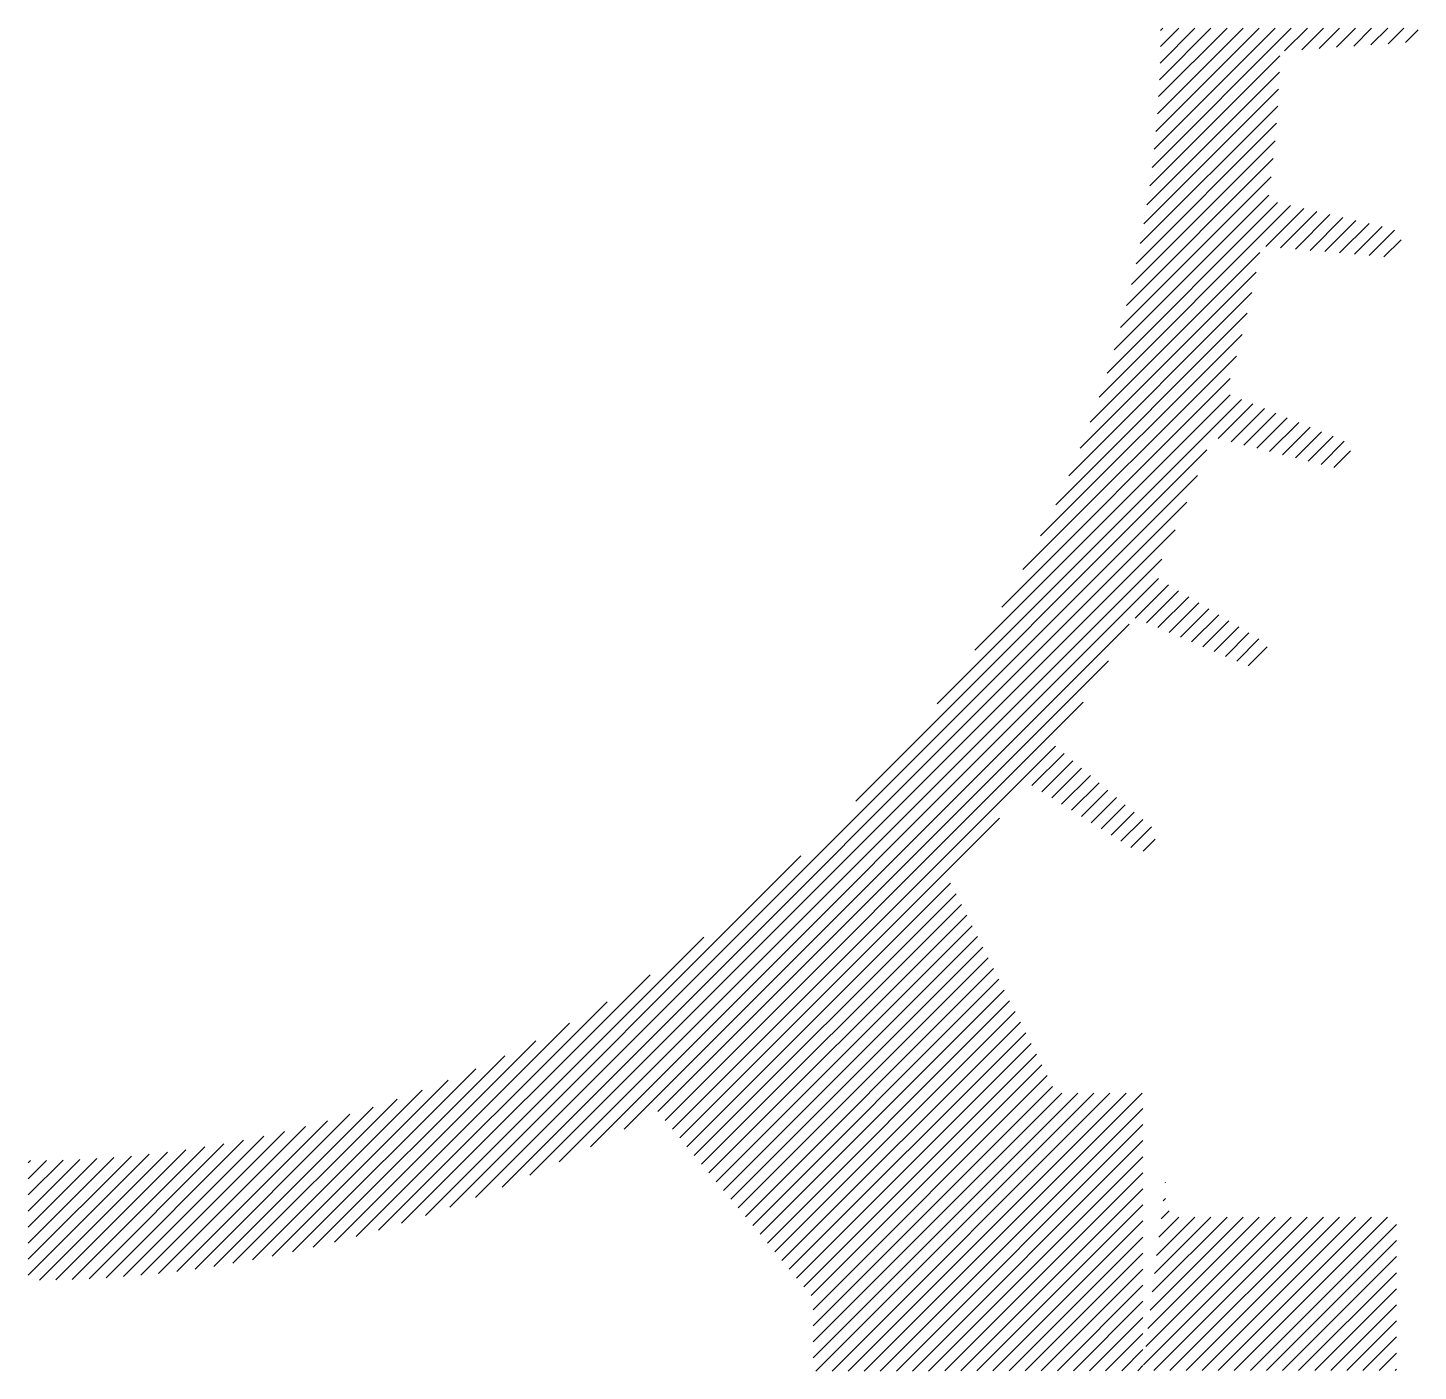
# Model space of a CAD drawing. Header units: millimetres. Extents: x 20 to 1445, y 5 to 729.
# Drawn here: x 1344.9 to 1445.4, y 631.4 to 728.5 of the extents above; entities that cross this region are included whole.
import ezdxf

# ---------------------------------------------------------------- set-up
doc = ezdxf.new("R2010")
doc.units = ezdxf.units.MM

msp = doc.modelspace()

# ---------------------------------------------------------------- hatches: boundary and pattern name
at = {"transparency": 33554687}
h = msp.add_hatch(dxfattribs=at)
h.set_pattern_fill('ANSI31', color=256, scale=0.2588)
h.set_pattern_definition([(45, (712.7622, 325.7457), (-0.5810226, 0.5810226), [])])
edge = h.paths.add_edge_path()
edge.add_line((1425.5244, 651.4915), (1419.2402, 651.4915))
edge.add_line((1419.2402, 651.4915), (1411.4238, 667.0866))
edge.add_arc((1344.8986, 728.52), 90.552, 317.278755, 322.942958)
edge.add_line((1417.1623, 673.9525), (1424.8343, 669.1526))
edge.add_arc((1425.3895, 670.0399), 1.0467, 237.968209, 410.031791)
edge.add_line((1426.0619, 670.8422), (1419.1261, 676.6554))
edge.add_arc((1344.8986, 728.52), 90.552, 325.057042, 331.942958)
edge.add_line((1424.8089, 685.9288), (1433.1373, 682.3882))
edge.add_arc((1433.5468, 683.3515), 1.0467, 246.968209, 419.031791)
edge.add_line((1434.0854, 684.249), (1426.3257, 688.9057))
edge.add_arc((1344.8986, 728.52), 90.552, 334.057042, 340.942958)
edge.add_line((1430.4878, 698.9539), (1439.2675, 696.7597))
edge.add_arc((1439.5213, 697.7752), 1.0467, 255.968209, 428.031791)
edge.add_line((1439.9129, 698.7459), (1431.5202, 702.1314))
edge.add_arc((1344.8986, 728.52), 90.552, 343.057042, 349.978809)
edge.add_line((1434.0691, 712.7628), (1443.0845, 711.9691))
edge.add_arc((1443.1763, 713.0117), 1.0467, 264.968209, 437.031791)
edge.add_line((1443.4112, 714.0318), (1434.5897, 716.0632))
edge.add_arc((1344.8986, 728.52), 90.552, 352.09303, 358.942958)
edge.add_line((1435.4352, 726.8495), (1444.4632, 727.4758))
edge.add_arc((1444.3908, 728.52), 1.0467, 273.968209, 360)
edge.add_line((1445.4375, 728.52), (1426.8048, 728.52))
edge.add_arc((1344.8986, 728.52), 81.9063, -90, 0, ccw=False)
edge.add_line((1344.8986, 646.6138), (1344.8986, 637.968))
edge.add_arc((1344.8986, 728.52), 90.552, 270, 300.152809)
edge.add_line((1390.3836, 650.2207), (1401.6735, 636.6906))
edge.add_line((1401.6735, 636.6906), (1401.6735, 631.387))
edge.add_line((1401.6735, 631.387), (1425.5244, 631.425))
edge.add_line((1425.5244, 631.425), (1425.5244, 651.4915))
h.paths.add_polyline_path([(1425.5244, 631.425), (1443.8654, 631.4463), (1443.86, 641.0442), (1443.8591, 642.525), (1443.8576, 642.525), (1427.902, 642.525), (1427.1619, 643.2651), (1427.1619, 645.1418), (1427.1619, 645.1298)], flags=17)

doc.saveas('drawing.dxf')
